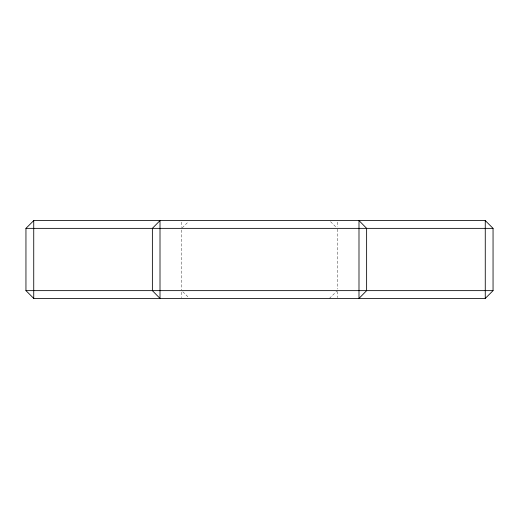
<?xml version="1.0" encoding="UTF-8"?>
<svg xmlns="http://www.w3.org/2000/svg" width="519" height="519" viewBox="0 0 519 519"><rect width="100%" height="100%" fill="white"/><g stroke="black" fill="none" stroke-linecap="round" stroke-linejoin="round"><path stroke-width="0.39" stroke-dasharray="2.6 1.95" d="M182.214 227.802L188.455 221.684M329.409 298.425L336.786 291.198M330.545 221.684L336.215 227.251M182.785 291.749L189.02 297.867M337.35 222.132L337.35 226.803M337.35 229.171L337.35 289.025M337.35 291.418L337.35 297.647M181.65 222.132L181.65 227.582M181.65 229.975L181.65 289.829M181.65 292.197L181.65 297.647"/><path stroke-width="0.78" d="M25.95 228.36L33.735 220.575L485.265 220.575L493.05 228.36L493.05 290.64L485.265 298.425L33.735 298.425L25.95 290.64L25.95 228.36L493.05 228.36M25.95 290.64L493.05 290.64M485.265 220.575L485.265 298.425M33.735 220.575L33.735 298.425M160.008 220.575L152.372 228.36L152.372 290.64L160.008 298.425L160.008 220.575M366.628 290.64L358.992 298.425L358.992 220.575L366.628 228.36L366.628 290.64"/></g></svg>
